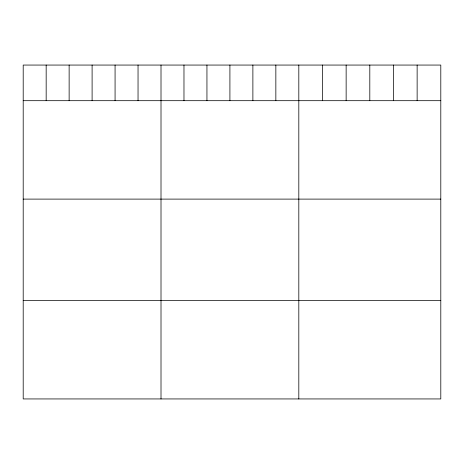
<?xml version="1.0" encoding="UTF-8"?>
<svg xmlns="http://www.w3.org/2000/svg" width="464" height="464" viewBox="0 0 464 464"><rect width="100%" height="100%" fill="white"/><g stroke="black" fill="none" stroke-linecap="round" stroke-linejoin="round"><path stroke-width="0.7" d="M440.8 100.688L440.8 398.941L23.2 398.941L23.2 65.059L440.8 65.059L440.8 100.688L23.2 100.688M23.2 199.108L440.8 199.108M23.2 300.515L440.8 300.515M417.136 65.059L417.136 100.688M393.472 65.059L393.472 100.688M369.808 65.059L369.808 100.688M346.144 65.059L346.144 100.688M322.48 65.059L322.48 100.688M298.816 65.059L298.816 398.941M275.848 65.059L275.848 100.688M252.88 65.059L252.88 100.688M229.912 65.059L229.912 100.688M206.944 65.059L206.944 100.688M183.976 65.059L183.976 100.688M161.008 65.059L161.008 398.941M138.04 65.059L138.04 100.688M115.072 65.059L115.072 100.688M92.104 65.059L92.104 100.688M69.136 65.059L69.136 100.688M46.168 65.059L46.168 100.688"/></g></svg>
